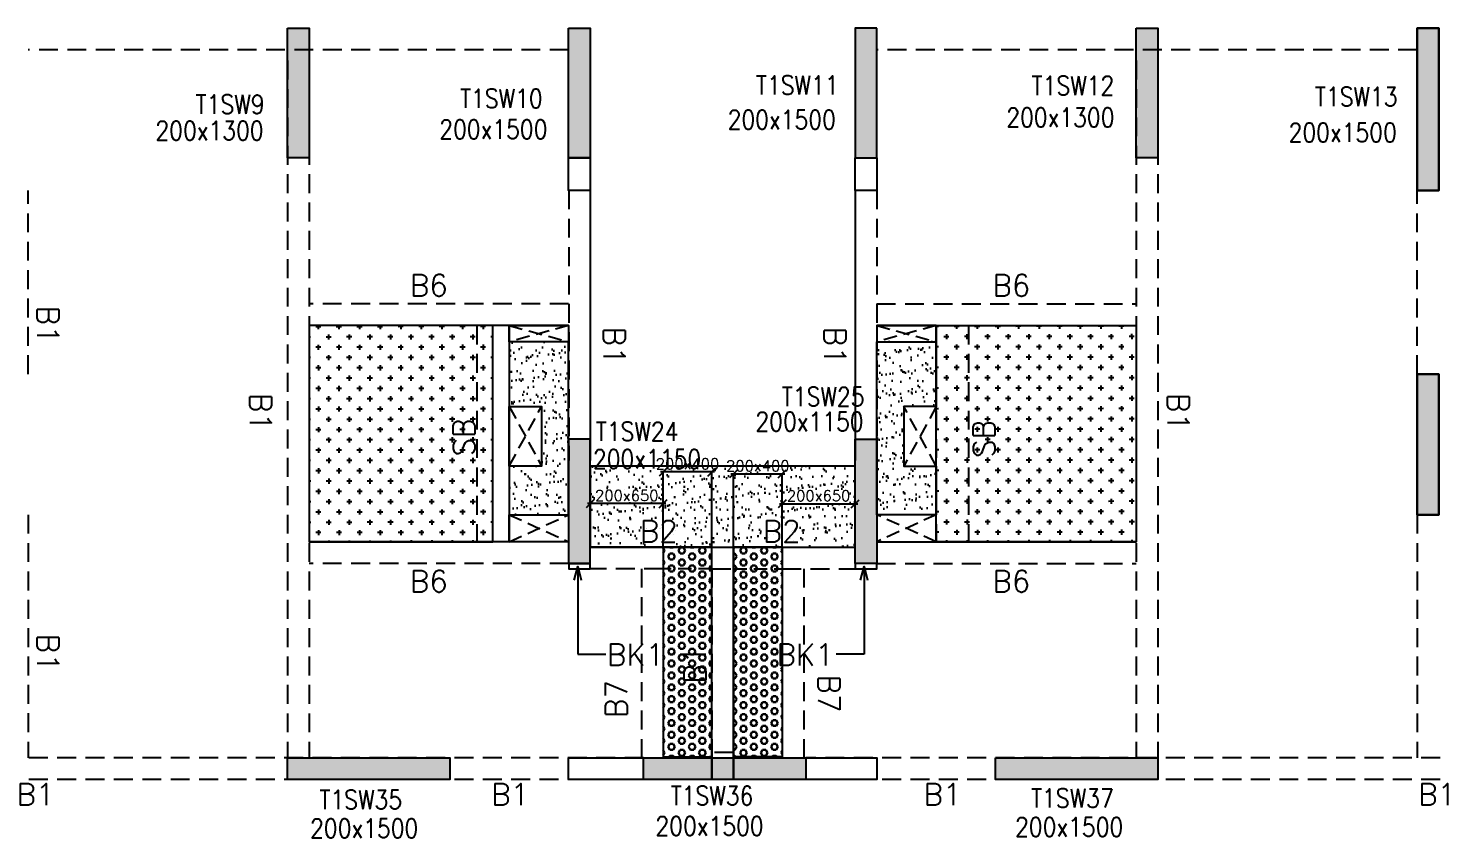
# Model space of a CAD drawing. Header units: millimetres. Extents: x 1078357 to 2594950, y -5122486 to -4636555.
# Drawn here: x 1601908 to 1614958, y -4659985 to -4652496 of the extents above; entities that cross this region are included whole.
import ezdxf

# ---------------------------------------------------------------- set-up
doc = ezdxf.new("R2010")
doc.units = ezdxf.units.MM
doc.header["$PDMODE"] = 35
for name, pattern in [('CONTINOUS', [0]), ('HIDDEN', [0.375, 0.25, -0.125]), ('New Retail block$0$CONTINOUS', [0])]:
    doc.linetypes.add(name, pattern=pattern)
doc.layers.get('0').update_dxf_attribs({"lineweight": 0})
doc.layers.get('Defpoints').update_dxf_attribs({"lineweight": 0})
for name, color, linetype, lineweight in [('A-_ANOTDIMA_D-', 6, 'Continuous', 13), ('COL. NO.', 30, 'Continuous', 25), ('COL. SIZE', 7, 'Continuous', 25), ('DIM', 9, 'Continuous', 25), ('HATCH', 8, 'Continuous', 30)]:
    doc.layers.add(name, color=color, linetype=linetype, lineweight=lineweight)
for name, color, linetype in [('B-200x325', 201, 'HIDDEN'), ('B-200x400', 44, 'HIDDEN'), ('DROP SLAB', 8, 'Continuous'), ('NON STR. RCC WALL', 6, 'Continuous'), ('S-BEAM', 3, 'HIDDEN'), ('S-BEAM NO.', 6, 'Continuous'), ('S-COLUMN', 1, 'Continuous'), ('S-COLUMN_START', 4, 'Continuous'), ('S-CUTOUT', 8, 'HIDDEN'), ('S-SLAB-PROJECTION', 54, 'New Retail block$0$CONTINOUS'), ('SLAB FOLD', 8, 'Continuous')]:
    doc.layers.add(name, color=color, linetype=linetype)
doc.styles.add('Roman', font='romans')
doc.styles.add('ROMANS', font='romans.shx', dxfattribs={"width": 0.85})
doc.dimstyles.new('HARESH', dxfattribs={"dimtxt": 150, "dimasz": 75, "dimexe": 0, "dimexo": 0, "dimgap": 25, "dimtad": 1, "dimdec": 0, "dimdsep": 46, "dimtxsty": 'Roman', "dimblk": 'OBLIQUE', "dimcen": 225, "dimdle": 25, "dimclrd": 2, "dimclre": 2, "dimclrt": 7, "dimadec": 8, "dimazin": 1, "dimtfac": 1, "dimtdec": 0, "dimtmove": 0, "dimatfit": 0, "dimfxl": 1, "dimlwd": -1, "dimlwe": -1, "dimarcsym": 0})
pattern_1 = [(180.03079016, (-1680958.44, 9385210.29), (-95.1987999, -95.3011726), [47.625, -142.875]), (270.03079016, (-1680982.26, 9385234.09), (95.3011726, -95.1987999), [47.625, -142.875])]
pattern_2 = [(180, (1586158.456, -4470491.11), (-7e-15, -54.992613), [31.75, -63.5]), (300, (1586158.456, -4470491.11), (47.625, 27.496307), [31.75, -63.5]), (240, (1586126.706, -4470491.11), (47.625, -27.496307), [31.75, -63.5])]

# ---------------------------------------------------------------- blocks, each defined once
blk = doc.blocks.new('_Oblique')
at = {"color": 0, "linetype": 'ByBlock', "lineweight": -2}
blk.add_line((-0.5, -0.5), (0.5, 0.5), dxfattribs=at)
blk = doc.blocks.new('*D1403')
at = {"layer": 'Defpoints', "color": 0, "ltscale": 700, "transparency": 16777216}
for p in [(1607783, -4656601), (1607783, -4657296, 0), (1608233, -4657296, 0)]:
    blk.add_point(p, dxfattribs=at)
at = {"layer": 'DIM', "color": 2, "ltscale": 700, "transparency": 16777216}
for p, q in [((1608258, -4656601), (1607758, -4656601)), ((1607783, -4657296), (1607783, -4656601)), ((1608233, -4657296), (1608233, -4656601))]:
    blk.add_line(p, q, dxfattribs=at)
at = {"layer": 'DIM', "color": 2, "ltscale": 700, "transparency": 16777216, "xscale": 75, "yscale": 75, "zscale": 75, "rotation": 180}
blk.add_blockref('_Oblique', (1607783, -4656601), dxfattribs=at)
at = {"layer": 'DIM', "color": 2, "ltscale": 700, "transparency": 16777216, "xscale": 75, "yscale": 75, "zscale": 75}
blk.add_blockref('_Oblique', (1608233, -4656601), dxfattribs=at)
at = {"layer": 'DIM', "color": 7, "ltscale": 700, "transparency": 16777216, "insert": (1608008, -4656526), "char_height": 150, "attachment_point": 5, "style": 'Roman'}
blk.add_mtext('{\\H0.666667x;200x400}', dxfattribs=at)
blk = doc.blocks.new('*D1404')
at = {"layer": 'Defpoints', "color": 0, "ltscale": 700, "transparency": 16777216}
for p in [(1607108, -4656894), (1607108, -4657296, 0), (1607783, -4657296, 0)]:
    blk.add_point(p, dxfattribs=at)
at = {"layer": 'DIM', "color": 2, "ltscale": 700, "transparency": 16777216}
for p, q in [((1607808, -4656894), (1607083, -4656894)), ((1607108, -4657296), (1607108, -4656894)), ((1607783, -4657296), (1607783, -4656894))]:
    blk.add_line(p, q, dxfattribs=at)
at = {"layer": 'DIM', "color": 2, "ltscale": 700, "transparency": 16777216, "xscale": 75, "yscale": 75, "zscale": 75, "rotation": 180}
blk.add_blockref('_Oblique', (1607108, -4656894), dxfattribs=at)
at = {"layer": 'DIM', "color": 2, "ltscale": 700, "transparency": 16777216, "xscale": 75, "yscale": 75, "zscale": 75}
blk.add_blockref('_Oblique', (1607783, -4656894), dxfattribs=at)
at = {"layer": 'DIM', "color": 7, "ltscale": 700, "transparency": 16777216, "insert": (1607446, -4656819), "char_height": 150, "attachment_point": 5, "style": 'Roman'}
blk.add_mtext('{\\H0.666667x;200x650}', dxfattribs=at)
blk = doc.blocks.new('*D1405')
at = {"layer": 'Defpoints', "color": 0, "ltscale": 700, "transparency": 16777216}
for p in [(1608883, -4656619), (1608433, -4657296, 0), (1608883, -4657296, 0)]:
    blk.add_point(p, dxfattribs=at)
at = {"layer": 'DIM', "color": 2, "ltscale": 700, "transparency": 16777216}
for p, q in [((1608408, -4656619), (1608908, -4656619)), ((1608433, -4657296), (1608433, -4656619)), ((1608883, -4657296), (1608883, -4656619))]:
    blk.add_line(p, q, dxfattribs=at)
at = {"layer": 'DIM', "color": 2, "ltscale": 700, "transparency": 16777216, "xscale": 75, "yscale": 75, "zscale": 75, "rotation": 180}
blk.add_blockref('_Oblique', (1608433, -4656619), dxfattribs=at)
at = {"layer": 'DIM', "color": 2, "ltscale": 700, "transparency": 16777216, "xscale": 75, "yscale": 75, "zscale": 75}
blk.add_blockref('_Oblique', (1608883, -4656619), dxfattribs=at)
at = {"layer": 'DIM', "color": 7, "ltscale": 700, "transparency": 16777216, "insert": (1608658, -4656544), "char_height": 150, "attachment_point": 5, "style": 'Roman'}
blk.add_mtext('{\\H0.666667x;200x400}', dxfattribs=at)
blk = doc.blocks.new('*D1406')
at = {"layer": 'Defpoints', "color": 0, "ltscale": 700, "transparency": 16777216}
for p in [(1609558, -4656896), (1608883, -4657296, 0), (1609558, -4657296, 0)]:
    blk.add_point(p, dxfattribs=at)
at = {"layer": 'DIM', "color": 2, "ltscale": 700, "transparency": 16777216}
for p, q in [((1608858, -4656896), (1609583, -4656896)), ((1608883, -4657296), (1608883, -4656896)), ((1609558, -4657296), (1609558, -4656896))]:
    blk.add_line(p, q, dxfattribs=at)
at = {"layer": 'DIM', "color": 2, "ltscale": 700, "transparency": 16777216, "xscale": 75, "yscale": 75, "zscale": 75, "rotation": 180}
blk.add_blockref('_Oblique', (1608883, -4656896), dxfattribs=at)
at = {"layer": 'DIM', "color": 2, "ltscale": 700, "transparency": 16777216, "xscale": 75, "yscale": 75, "zscale": 75}
blk.add_blockref('_Oblique', (1609558, -4656896), dxfattribs=at)
at = {"layer": 'DIM', "color": 7, "ltscale": 700, "transparency": 16777216, "insert": (1609221, -4656821), "char_height": 150, "attachment_point": 5, "style": 'Roman'}
blk.add_mtext('{\\H0.666667x;200x650}', dxfattribs=at)
blk = doc.blocks.new('G$CD63B60BD')
at = {"layer": 'COL. NO.', "linetype": 'Continuous', "style": 'ROMANS', "width": 0.85}
for s, p in [('T1SW11', (25182, 15286, -320)), ('T1SW12', (27733, 15282, -320)), ('T1SW9', (19999, 15109, -323)), ('T1SW10', (22445, 15162, -320)), ('T1SW13', (30354, 15179, -320)), ('T1SW25', (25422, 12404, -320)), ('T1SW24', (23701, 12082, -320)), ('T1SW36', (24394, 8713, -320)), ('T1SW35', (21144, 8677, -320)), ('T1SW37', (27728, 8690, -320))]:
    blk.add_text(s, height=175, dxfattribs=at).set_placement(p)
at = {"layer": 'COL. SIZE', "linetype": 'Continuous', "style": 'ROMANS', "width": 0.85}
for s, p in [('200x1500', (24921, 14967, -320)), ('200x1300', (27499, 14987, -320)), ('200x1300', (19627, 14865, -323)), ('200x1500', (22253, 14878, -320)), ('200x1500', (30111, 14848, -320)), ('200x1150', (25178, 12174, -320)), ('200x1150', (23675, 11827, -320)), ('200x1500', (21058, 8411, -320)), ('200x1500', (24253, 8432, -320)), ('200x1500', (27580, 8424, -320))]:
    blk.add_text(s, height=175, dxfattribs=at).set_placement(p)

msp = doc.modelspace()

# ---------------------------------------------------------------- hatches: boundary and pattern name
at = {"layer": 'DROP SLAB'}
h = msp.add_hatch(dxfattribs=at)
h.set_pattern_fill('CROSS', color=8, scale=15, angle=0.03079)
h.set_pattern_definition(pattern_1)
h.paths.add_polyline_path([(1606208.3, -4655246.4), (1604508.3, -4655246.4), (1604508.3, -4657246.2), (1606208.3, -4657246.2)])
h = msp.add_hatch(dxfattribs=at)
h.set_pattern_fill('CROSS', color=8, scale=15, angle=179.96921)
h.set_pattern_definition(pattern_1)
h.paths.add_polyline_path([(1610308.3, -4655246.4), (1612158.3, -4655246.4), (1612158.3, -4657246.2), (1610308.3, -4657246.2)])
at = {"layer": 'HATCH'}
h = msp.add_hatch(dxfattribs=at)
h.set_pattern_fill('AR-SAND', color=8, scale=3, angle=0.02985)
h.set_pattern_definition([(37.47015413, (-3425125.3, 18703112.5), (-4.72361136, 146.8264517), [0, -115.824, 0, -129.54, 0, -123.825]), (7.4701541, (-3425125.3, 18703112.5), (134.9689868, 214.9772528), [0, -62.484, 0, -104.394, 0, -40.005]), (327.4701541, (-3425219.03, 18703112.55), (237.2979035, 0.3075449), [0, -38.1, 0, -137.16, 0, -179.07]), (317.4701541, (-3425219.03, 18703112.55), (229.1017424, 66.759465), [0, -19.05, 0, -89.916, 0, -102.87])])
h.paths.add_polyline_path([(1606907.7, -4655396.1), (1606357.7, -4655396.1), (1606357.7, -4655996.2), (1606657.7, -4655996.2), (1606657.7, -4656546.1), (1606357.7, -4656546.1), (1606357.7, -4656996.1), (1606907.7, -4656996.1)])
h = msp.add_hatch(dxfattribs=at)
h.set_pattern_fill('AR-SAND', color=8, scale=3, angle=179.97015)
h.set_pattern_definition([(37.47015413, (-3425124.53, 18703112.43), (-4.72361136, 146.8264517), [0, -115.824, 0, -129.54, 0, -123.825]), (7.4701541, (-3425124.53, 18703112.43), (134.9689868, 214.9772528), [0, -62.484, 0, -104.394, 0, -40.005]), (327.4701541, (-3425218.25, 18703112.48), (237.2979035, 0.3075449), [0, -38.1, 0, -137.16, 0, -179.07]), (317.4701541, (-3425218.25, 18703112.48), (229.1017424, 66.759465), [0, -19.05, 0, -89.916, 0, -102.87])])
h.paths.add_polyline_path([(1609758.4, -4655396.2), (1610308.4, -4655396.2), (1610308.4, -4655996.2), (1610008.5, -4655996.2), (1610008.5, -4656546.2), (1610308.4, -4656546.1), (1610308.4, -4656996.2), (1609758.5, -4656996.2)])
h = msp.add_hatch(dxfattribs=at)
h.set_pattern_fill('AR-SAND', color=8, scale=3, angle=179.97015)
h.set_pattern_definition([(37.4701541, (-2361749.97, 14019093.32), (-4.72361136, 146.8264517), [0, -115.824, 0, -129.54, 0, -123.825]), (7.4701541, (-2361749.97, 14019093.32), (134.9689868, 214.9772528), [0, -62.484, 0, -104.394, 0, -40.005]), (327.4701541, (-2361843.7, 14019093.37), (237.2979035, 0.3075449), [0, -38.1, 0, -137.16, 0, -179.07]), (317.4701541, (-2361843.7, 14019093.37), (229.1017424, 66.759465), [0, -19.05, 0, -89.916, 0, -102.87])])
h.paths.add_polyline_path([(1609558.3, -4656546.1), (1607108.3, -4656546.1), (1607108.3, -4657296.1), (1609558.3, -4657296.1)])
h = msp.add_hatch(dxfattribs=at)
h.set_pattern_fill('AR-SAND', color=8, scale=3, angle=179.97015)
h.set_pattern_definition([(37.4701541, (-2361749.74, 14019093.3), (-4.72361136, 146.8264517), [0, -115.824, 0, -129.54, 0, -123.825]), (7.4701541, (-2361749.74, 14019093.3), (134.9689868, 214.9772528), [0, -62.484, 0, -104.394, 0, -40.005]), (327.4701541, (-2361843.47, 14019093.35), (237.2979035, 0.3075449), [0, -38.1, 0, -137.16, 0, -179.07]), (317.4701541, (-2361843.47, 14019093.35), (229.1017424, 66.759465), [0, -19.05, 0, -89.916, 0, -102.87])])
h.paths.add_polyline_path([(1609558.5, -4656696.1), (1607108.5, -4656696.1), (1607108.5, -4657296.1), (1609558.5, -4657296.1)])
at = {"layer": 'HATCH', "ltscale": 1000}
h = msp.add_hatch(dxfattribs=at)
h.set_pattern_fill('HEX', color=8, scale=10, angle=180)
h.set_pattern_definition(pattern_2)
h.paths.add_polyline_path([(1608233.5, -4659235.5), (1607783.4, -4659235.5), (1607783.4, -4657296.2), (1608233.5, -4657296.2)])
h = msp.add_hatch(dxfattribs=at)
h.set_pattern_fill('HEX', color=8, scale=10, angle=180)
h.set_pattern_definition(pattern_2)
h.paths.add_polyline_path([(1608433.8, -4659235.5), (1608883.8, -4659235.5), (1608883.8, -4657296.2), (1608433.8, -4657296.2)])
at = {"layer": 'S-COLUMN', "lineweight": 25}
h = msp.add_hatch(color=1, dxfattribs=at)
h.dxf.hatch_style = 1
h.paths.add_polyline_path([(1604308.3, -4653696.2), (1604508.3, -4653696.2), (1604508.3, -4652496.1), (1604308.3, -4652496.1)])
at = {"layer": 'S-COLUMN', "lineweight": 25, "extrusion": (-1.00316e-06, 2.11765e-11, 1)}
h = msp.add_hatch(color=1, dxfattribs=at)
h.dxf.hatch_style = 1
h.paths.add_polyline_path([(1606908.3, -4652496.1), (1607108.3, -4652496.1), (1607108.3, -4653696.1), (1606908.3, -4653696.1)])
at = {"layer": 'S-COLUMN', "lineweight": 25, "extrusion": (1.00316e-06, 1.91639e-11, 1)}
h = msp.add_hatch(color=1, dxfattribs=at)
h.dxf.hatch_style = 1
h.paths.add_polyline_path([(1609758.3, -4652496.1), (1609558.3, -4652496.1), (1609558.3, -4653696.1), (1609758.3, -4653696.1)])
at = {"layer": 'S-COLUMN', "lineweight": 25}
h = msp.add_hatch(color=1, dxfattribs=at)
h.dxf.hatch_style = 1
h.paths.add_polyline_path([(1612158.3, -4653696.2), (1612358.3, -4653696.2), (1612358.3, -4652496.1), (1612158.3, -4652496.1)])
at = {"layer": 'S-COLUMN', "lineweight": 25, "extrusion": (1.00316e-06, 1.91639e-11, 1)}
h = msp.add_hatch(color=1, dxfattribs=at)
h.dxf.hatch_style = 1
h.paths.add_polyline_path([(1614958.3, -4652496.1), (1614758.3, -4652496.1), (1614758.3, -4653996.1), (1614958.3, -4653996.1)])
at = {"layer": 'S-COLUMN', "lineweight": 25, "extrusion": (-1.00316e-06, 2.11765e-11, 1)}
h = msp.add_hatch(color=1, dxfattribs=at)
h.dxf.hatch_style = 1
h.paths.add_polyline_path([(1614758.3, -4652496.1), (1614958.3, -4652496.1), (1614958.3, -4653996.1), (1614758.3, -4653996.1)])
at = {"layer": 'S-COLUMN', "lineweight": 25, "extrusion": (1.00316e-06, 1.91639e-11, 1)}
h = msp.add_hatch(color=1, dxfattribs=at)
h.dxf.hatch_style = 1
h.paths.add_polyline_path([(1614958.3, -4656996.1), (1614758.3, -4656996.1), (1614758.3, -4655696.1), (1614958.3, -4655696.1)])
at = {"layer": 'S-COLUMN', "lineweight": 25, "extrusion": (-1.00316e-06, 2.11765e-11, 1)}
h = msp.add_hatch(color=1, dxfattribs=at)
h.dxf.hatch_style = 1
h.paths.add_polyline_path([(1614758.3, -4656996.1), (1614958.3, -4656996.1), (1614958.3, -4655696.1), (1614758.3, -4655696.1)])
h = msp.add_hatch(color=1, dxfattribs=at)
h.dxf.hatch_style = 1
h.paths.add_polyline_path([(1606908.3, -4657446.1), (1607108.3, -4657446.1), (1607108.3, -4656296.2), (1606908.3, -4656296.2)])
at = {"layer": 'S-COLUMN', "lineweight": 25, "extrusion": (1.00316e-06, 1.91639e-11, 1)}
h = msp.add_hatch(color=1, dxfattribs=at)
h.dxf.hatch_style = 1
h.paths.add_polyline_path([(1609758.3, -4657446.1), (1609558.3, -4657446.1), (1609558.3, -4656296.1), (1609758.3, -4656296.1)])
at = {"layer": 'S-COLUMN', "lineweight": 25}
h = msp.add_hatch(color=1, dxfattribs=at)
h.dxf.hatch_style = 1
h.paths.add_polyline_path([(1604308.3, -4659246.1), (1605808.3, -4659246.1), (1605808.3, -4659446.1), (1604308.3, -4659446.1)])
h = msp.add_hatch(color=1, dxfattribs=at)
h.dxf.hatch_style = 1
h.paths.add_polyline_path([(1610858.3, -4659246.1), (1612358.3, -4659246.1), (1612358.3, -4659446.1), (1610858.3, -4659446.1)])
at = {"layer": 'S-COLUMN_START', "lineweight": 25}
h = msp.add_hatch(color=256, dxfattribs=at)
h.dxf.hatch_style = 1
h.paths.add_polyline_path([(1609101.9, -4659246.1), (1609101.9, -4659446.1), (1607601.9, -4659446.1), (1607601.9, -4659246.1)])

# ---------------------------------------------------------------- linework, layer by layer
at = {"layer": 'B-200x400', "linetype": 'Continuous', "ltscale": 500}
for p, q in [((1608233.1, -4657296.1, 0), (1607783, -4657296.1, 0)), ((1608883.2, -4657296.1, 0), (1608433.1, -4657296.1, 0))]:
    msp.add_line(p, q, dxfattribs=at)
at = {"layer": 'B-200x400', "linetype": 'HIDDEN', "ltscale": 500}
for p, q in [((1608233.1, -4657496.1, 0), (1607783, -4657496.1, 0)), ((1608433.1, -4657496.1, 0), (1608883.2, -4657496.1, 0))]:
    msp.add_line(p, q, dxfattribs=at)
at = {"layer": 'DROP SLAB', "color": 3, "linetype": 'CONTINOUS', "ltscale": 500, "elevation": 0}
for points in [[(1606208.3, -4655246.4), (1604508.3, -4655246.4), (1604508.3, -4657246.2), (1606208.3, -4657246.2)], [(1606358, -4655246.4), (1606908, -4655246.4), (1606908, -4655396.2), (1606358, -4655396.2)], [(1610308.5, -4655246.4), (1609758.5, -4655246.4), (1609758.5, -4655396.2), (1610308.5, -4655396.2)], [(1610308.3, -4655246.4), (1612158.3, -4655246.4), (1612158.3, -4657246.2), (1610308.3, -4657246.2)], [(1606358.4, -4655996.1), (1606658.4, -4655996.1), (1606658.4, -4656546.1), (1606358.4, -4656546.1)], [(1610308.5, -4655996.2), (1610008.5, -4655996.2), (1610008.5, -4656546.2), (1610308.5, -4656546.2)], [(1606358.5, -4656996.2), (1606908.3, -4656996.2), (1606908.3, -4657246.2), (1606358.5, -4657246.2)], [(1610308.5, -4656996.2), (1609758.6, -4656996.2), (1609758.6, -4657246.2), (1610308.5, -4657246.2)]]:
    msp.add_lwpolyline(points, close=True, dxfattribs=at)
at = {"layer": 'NON STR. RCC WALL', "elevation": 0}
for points in [[(1607108.2, -4653696.1), (1607108.2, -4653996.1), (1606908.3, -4653996.1), (1606908.3, -4653696.1)], [(1609758.2, -4653696.1), (1609758.2, -4653996.1), (1609558.3, -4653996.1), (1609558.3, -4653696.1)], [(1608233.3, -4657296.1), (1608433.3, -4657296.1), (1608433.3, -4659446.1), (1608233.3, -4659446.1)], [(1606908.3, -4659246.1), (1608233.3, -4659246.1), (1608233.3, -4659446), (1606908.3, -4659446)], [(1608433.3, -4659246.1), (1609758.3, -4659246.1), (1609758.3, -4659446.1), (1608433.3, -4659446.1)]]:
    msp.add_lwpolyline(points, close=True, dxfattribs=at)
at = {"layer": 'S-BEAM', "linetype": 'HIDDEN', "ltscale": 700}
for p, q in [((1606908.5, -4652696.1, 0), (1601908.5, -4652696.1, 0)), ((1614758.5, -4652696.1, 0), (1609758.5, -4652696.1, 0)), ((1604308.5, -4652796.2, 0), (1604308.5, -4659246, 0)), ((1604508.5, -4652796.2, 0), (1604508.5, -4659246, 0)), ((1612158.5, -4652796.2, 0), (1612158.5, -4659246, 0)), ((1612358.5, -4652796.2, 0), (1612358.5, -4659246, 0)), ((1601908.5, -4655696.1, 0), (1601908.5, -4653996.1, 0)), ((1606908.5, -4653996.1, 0), (1606908.5, -4656496.1, 0)), ((1609758.5, -4653996.1, 0), (1609758.5, -4656496.1, 0)), ((1614758.5, -4655696.1, 0), (1614758.5, -4653996.1, 0)), ((1606058, -4655246.4, 0), (1606058, -4657246.2, 0)), ((1610307.1, -4655246.6, 0), (1610307.1, -4657246.4, 0)), ((1610607.1, -4655246.6, 0), (1610607.1, -4657246.4, 0)), ((1601908.5, -4656996.1, 0), (1601908.5, -4659246.1, 0)), ((1614758.5, -4656996.2, 0), (1614758.5, -4659246.1, 0)), ((1607783, -4657496.1, 0), (1607108.3, -4657496.1, 0)), ((1608233.5, -4657496.1, 0), (1608233.5, -4659246, 0)), ((1608433.5, -4657496.1, 0), (1608433.5, -4659246, 0)), ((1608883.4, -4657496.1, 0), (1609558.3, -4657496.1, 0)), ((1607601.9, -4659246, 0), (1595383.3, -4659246, 0)), ((1619958.5, -4659246, 0), (1609101.9, -4659246, 0)), ((1607601.9, -4659446, 0), (1595383.3, -4659446, 0)), ((1619958.5, -4659446, 0), (1609101.9, -4659446, 0))]:
    msp.add_line(p, q, dxfattribs=at)
at = {"layer": 'S-BEAM', "linetype": 'CONTINOUS', "ltscale": 700}
for p, q in [((1607108.5, -4653996.1, 0), (1607108.5, -4656496.1, 0)), ((1609558.5, -4653996.1, 0), (1609558.5, -4656496.1, 0)), ((1607783, -4657296.1, 0), (1607108.3, -4657296.1, 0)), ((1608883.3, -4657296.1, 0), (1609558.5, -4657296.1, 0))]:
    msp.add_line(p, q, dxfattribs=at)
at = {"layer": 'S-BEAM', "ltscale": 700}
for p, q in [((1606908.3, -4655046.4, 0), (1604508.3, -4655046.4, 0)), ((1609758.2, -4655046.4, 0), (1612158.2, -4655046.4, 0)), ((1606908.1, -4657446.2, 0), (1604508.3, -4657446.2, 0)), ((1607583.1, -4657496.1, 0), (1607583.1, -4659246.1)), ((1609083.4, -4657496.1, 0), (1609083.4, -4659246.1)), ((1609758.4, -4657446.2, 0), (1612158.2, -4657446.2, 0))]:
    msp.add_line(p, q, dxfattribs=at)
at = {"layer": 'S-BEAM', "linetype": 'Continuous', "ltscale": 700}
for p, q in [((1606908.3, -4655246.4, 0), (1604508.3, -4655246.4, 0)), ((1609758.2, -4655246.4, 0), (1612158.2, -4655246.4, 0)), ((1606908.1, -4657246.2, 0), (1604508.3, -4657246.2, 0)), ((1609758.4, -4657246.2, 0), (1612158.2, -4657246.2, 0)), ((1607783.1, -4657496.1, 0), (1607783.1, -4659235.5, 0)), ((1608883.4, -4657496.1, 0), (1608883.4, -4659235.5, 0))]:
    msp.add_line(p, q, dxfattribs=at)
at = {"layer": 'S-BEAM', "linetype": 'ByBlock', "ltscale": 700}
msp.add_line((1606358, -4655246.4, 0), (1606358, -4657246.2, 0), dxfattribs=at)
at = {"layer": 'S-BEAM', "linetype": 'Continuous', "ltscale": 700, "elevation": 0}
for points in [[(1607108.6, -4657446.1), (1606908.6, -4657446.1), (1606908.6, -4657496.3), (1607108.6, -4657496.3)], [(1609758.6, -4657446.1), (1609558.6, -4657446.1), (1609558.6, -4657496.3), (1609758.6, -4657496.3)]]:
    msp.add_lwpolyline(points, close=True, dxfattribs=at)
at = {"layer": 'S-BEAM', "linetype": 'HIDDEN', "ltscale": 700, "elevation": 0}
msp.add_lwpolyline([(1608233.3, -4657496.3), (1608433.3, -4657496.3), (1608433.3, -4659196.1), (1608233.3, -4659196.1)], close=True, dxfattribs=at)
at = {"layer": 'S-COLUMN', "color": 1, "lineweight": 25, "elevation": 0}
for points in [[(1604308.3, -4652496.1), (1604508.3, -4652496.1), (1604508.3, -4653696.2), (1604308.3, -4653696.2)], [(1612158.3, -4652496.1), (1612358.3, -4652496.1), (1612358.3, -4653696.2), (1612158.3, -4653696.2)], [(1604308.3, -4659246.1), (1605808.3, -4659246.1), (1605808.3, -4659446.1), (1604308.3, -4659446.1)], [(1610858.3, -4659246.1), (1612358.3, -4659246.1), (1612358.3, -4659446.1), (1610858.3, -4659446.1)]]:
    msp.add_lwpolyline(points, close=True, dxfattribs=at)
at = {"layer": 'S-COLUMN', "color": 1, "lineweight": 25, "extrusion": (-1.00316e-06, 2.11765e-11, 1), "elevation": -1.6}
for points in [[(1606908.3, -4652496.1), (1607108.3, -4652496.1), (1607108.3, -4653696.1), (1606908.3, -4653696.1)], [(1614758.3, -4652496.1), (1614958.3, -4652496.1), (1614958.3, -4653996.1), (1614758.3, -4653996.1)], [(1614758.3, -4656996.1), (1614958.3, -4656996.1), (1614958.3, -4655696.1), (1614758.3, -4655696.1)], [(1606908.3, -4657446.1), (1607108.3, -4657446.1), (1607108.3, -4656296.2), (1606908.3, -4656296.2)]]:
    msp.add_lwpolyline(points, close=True, dxfattribs=at)
at = {"layer": 'S-COLUMN', "color": 1, "lineweight": 25, "extrusion": (1.00316e-06, 1.91639e-11, 1), "elevation": 1.6}
for points in [[(1609758.3, -4652496.1), (1609558.3, -4652496.1), (1609558.3, -4653696.1), (1609758.3, -4653696.1)], [(1614958.3, -4652496.1), (1614758.3, -4652496.1), (1614758.3, -4653996.1), (1614958.3, -4653996.1)], [(1614958.3, -4656996.1), (1614758.3, -4656996.1), (1614758.3, -4655696.1), (1614958.3, -4655696.1)], [(1609758.3, -4657446.1), (1609558.3, -4657446.1), (1609558.3, -4656296.1), (1609758.3, -4656296.1)]]:
    msp.add_lwpolyline(points, close=True, dxfattribs=at)
at = {"layer": 'S-COLUMN_START', "lineweight": 25, "elevation": 0}
msp.add_lwpolyline([(1609101.9, -4659246.1), (1609101.9, -4659446.1), (1607601.9, -4659446.1), (1607601.9, -4659246.1)], close=True, dxfattribs=at)
at = {"layer": 'S-CUTOUT', "ltscale": 500}
for p, q in [((1606908, -4655246.2, 0), (1606358, -4655396.2, 0)), ((1606358.8, -4655246.4, 0), (1606908, -4655396.2, 0)), ((1609758.5, -4655246.2, 0), (1610308.5, -4655396.2, 0)), ((1610307.6, -4655246.4, 0), (1609758.5, -4655396.2, 0)), ((1606358.3, -4655996.1), (1606658.4, -4656546.1)), ((1606358.3, -4656546.1), (1606658.4, -4655996.1)), ((1610308.5, -4655996.2, 0), (1610008.5, -4656546.2, 0)), ((1610308.5, -4656546.2, 0), (1610008.5, -4655996.2, 0)), ((1606358.5, -4656996.2, 0), (1606908.3, -4657246.2, 0)), ((1606358.5, -4657246.2, 0), (1606908.5, -4656996.2, 0)), ((1610308.5, -4657246.2, 0), (1609758.5, -4656996.2, 0)), ((1610308.5, -4656996.2, 0), (1609758.6, -4657246.2, 0))]:
    msp.add_line(p, q, dxfattribs=at)
at = {"layer": 'S-SLAB-PROJECTION', "elevation": 0}
msp.add_lwpolyline([(1609558.3, -4656546.1), (1607108.3, -4656546.1), (1607108.6, -4657296.1), (1609558.6, -4657296.1)], close=True, dxfattribs=at)
at = {"layer": 'SLAB FOLD', "color": 8, "ltscale": 1000, "elevation": 0}
for points in [[(1606907.7, -4655396.1), (1606357.7, -4655396.1), (1606357.7, -4655996.2), (1606657.7, -4655996.2), (1606657.7, -4656546.1), (1606357.7, -4656546.1), (1606357.7, -4656996.1), (1606907.7, -4656996.1), (1606907.7, -4655396.1)], [(1609758.4, -4655396.2), (1610308.4, -4655396.2), (1610308.4, -4655996.2), (1610008.5, -4655996.2), (1610008.5, -4656546.2), (1610308.4, -4656546.1), (1610308.4, -4656996.2), (1609758.5, -4656996.2), (1609758.4, -4655396.2)]]:
    msp.add_lwpolyline(points, dxfattribs=at)
for points in [[(1607783.3, -4659235.5), (1608233.3, -4659235.5), (1608233.3, -4657296.2), (1607783.3, -4657296.2)], [(1608883.6, -4659235.5), (1608433.5, -4659235.5), (1608433.5, -4657296.2), (1608883.6, -4657296.2)]]:
    msp.add_lwpolyline(points, close=True, dxfattribs=at)

# ---------------------------------------------------------------- block references
at = {"layer": 'A-_ANOTDIMA_D-', "color": 2, "ltscale": 700}
msp.add_blockref('G$CD63B60BD', (1583458.3, -4668396.1, 0), dxfattribs=at)

# ---------------------------------------------------------------- texts
at = {"layer": 'B-200x325', "linetype": 'Continuous', "ltscale": 700, "style": 'ROMANS'}
for rotation, p in [(0.00055, (1605438.8, -4654974.3, -2.7)), (359.99866, (1610827.8, -4654974.2, -2.7)), (0.00055, (1605438.7, -4657711.4, -2.7)), (359.99866, (1610827.8, -4657711.4, -2.7))]:
    msp.add_text('B6', height=200, rotation=rotation, dxfattribs=at).set_placement(p)
at = {"layer": 'S-BEAM NO.', "linetype": 'HIDDEN', "ltscale": 500, "style": 'ROMANS'}
for rotation, p in [(269.99906, (1601992.4, -4655064, -2.7)), (269.99906, (1607229.8, -4655258.3, -2.7)), (269.99906, (1609272.5, -4655258.3, -2.7)), (269.99906, (1603959.2, -4655871.1, -2.7)), (269.99906, (1612449, -4655871.1, -2.7)), (269.99906, (1601991.7, -4658098, -2.7)), (359.99906, (1601799.2, -4659683.3, -2.7)), (359.99906, (1606190.1, -4659683.3, -2.7)), (359.99906, (1610191.5, -4659683.3, -2.7)), (359.99906, (1614766, -4659683.2, -2.7))]:
    msp.add_text('B1', height=200, rotation=rotation, dxfattribs=at).set_placement(p)
at = {"layer": 'S-BEAM NO.', "linetype": 'Continuous', "ltscale": 700, "style": 'ROMANS'}
for s, rotation, p in [('SB', 90.00094, (1606039, -4656456.7, -2.7)), ('SB', 90.00094, (1610851.8, -4656470.7, -2.7)), ('BK1', 359.99906, (1607261.7, -4658390.1, -2.7)), ('BK1', 0.00094, (1608829.6, -4658390.1, -2.7)), ('B7', 90.00094, (1607448.3, -4658875.7, -2.7)), ('B7', 269.99866, (1609218.2, -4658475.8, -2.7))]:
    msp.add_text(s, height=200, rotation=rotation, dxfattribs=at).set_placement(p)
at = {"layer": 'S-BEAM NO.', "linetype": 'Continuous', "ltscale": 500, "style": 'ROMANS'}
for p in [(1607566.4, -4657249, -2.7), (1608703.1, -4657249, -2.7)]:
    msp.add_text('B2', height=200, dxfattribs=at).set_placement(p)
at = {"layer": 'S-BEAM NO.', "linetype": 'HIDDEN', "ltscale": 700, "style": 'ROMANS'}
msp.add_text('B1', height=200, rotation=90.00094, dxfattribs=at).set_placement((1608176.1, -4658559.2, -2.7))

# ---------------------------------------------------------------- dimensions: what is measured, and where the dimension line sits
at = {"layer": 'DIM', "ltscale": 700}
for base, p1, p2, picture, middle in [((1607782.9, -4656601.1, 0), (1608233.1, -4657296.1, 0), (1607782.9, -4657296.1, 0), '*D1403', (1608008, -4656601.1, 0)), ((1608883.2, -4656619.4, 0), (1608433.1, -4657296.1, 0), (1608883.2, -4657296.1, 0), '*D1405', (1608658.2, -4656619.4, 0))]:
    dim = msp.add_linear_dim(base=base, p1=p1, p2=p2, text='{\\H0.666667x;200x400}', dimstyle='HARESH', override={"dimtxsty": 'Roman'}, dxfattribs=at)
    dim.commit()
    dim.dimension.update_dxf_attribs({"geometry": picture, "text_midpoint": middle, "dimtype": 160})
for base, p1, p2, picture, middle in [((1607108.3, -4656894, 0), (1607782.9, -4657296.1, 0), (1607108.3, -4657296.1, 0), '*D1404', (1607445.6, -4656819, 0)), ((1609558.1, -4656896, 0), (1608883.2, -4657296.1, 0), (1609558.1, -4657296.1, 0), '*D1406', (1609220.7, -4656821, 0))]:
    dim = msp.add_linear_dim(base=base, p1=p1, p2=p2, text='{\\H0.666667x;200x650}', dimstyle='HARESH', override={"dimtxsty": 'Roman', "dimtmove": 1}, dxfattribs=at)
    dim.commit()
    dim.dimension.update_dxf_attribs({"geometry": picture, "text_midpoint": middle})

# ---------------------------------------------------------------- leaders
at = {"layer": 'S-BEAM NO.', "linetype": 'Continuous', "ltscale": 700}
for points in [[(1606992.1, -4657476.4, 0), (1606992.1, -4658287.8, 0), (1607250.9, -4658287.8, 0)], [(1609642.1, -4657476.4, 0), (1609642.1, -4658287.8, 0), (1609383.3, -4658287.8, 0)]]:
    msp.add_leader(points, dimstyle='HARESH', override={"dimasz": 125, "dimgap": 25, "dimtad": 0, "dimldrblk": 'Open30'}, dxfattribs=at)

doc.saveas('drawing.dxf')
